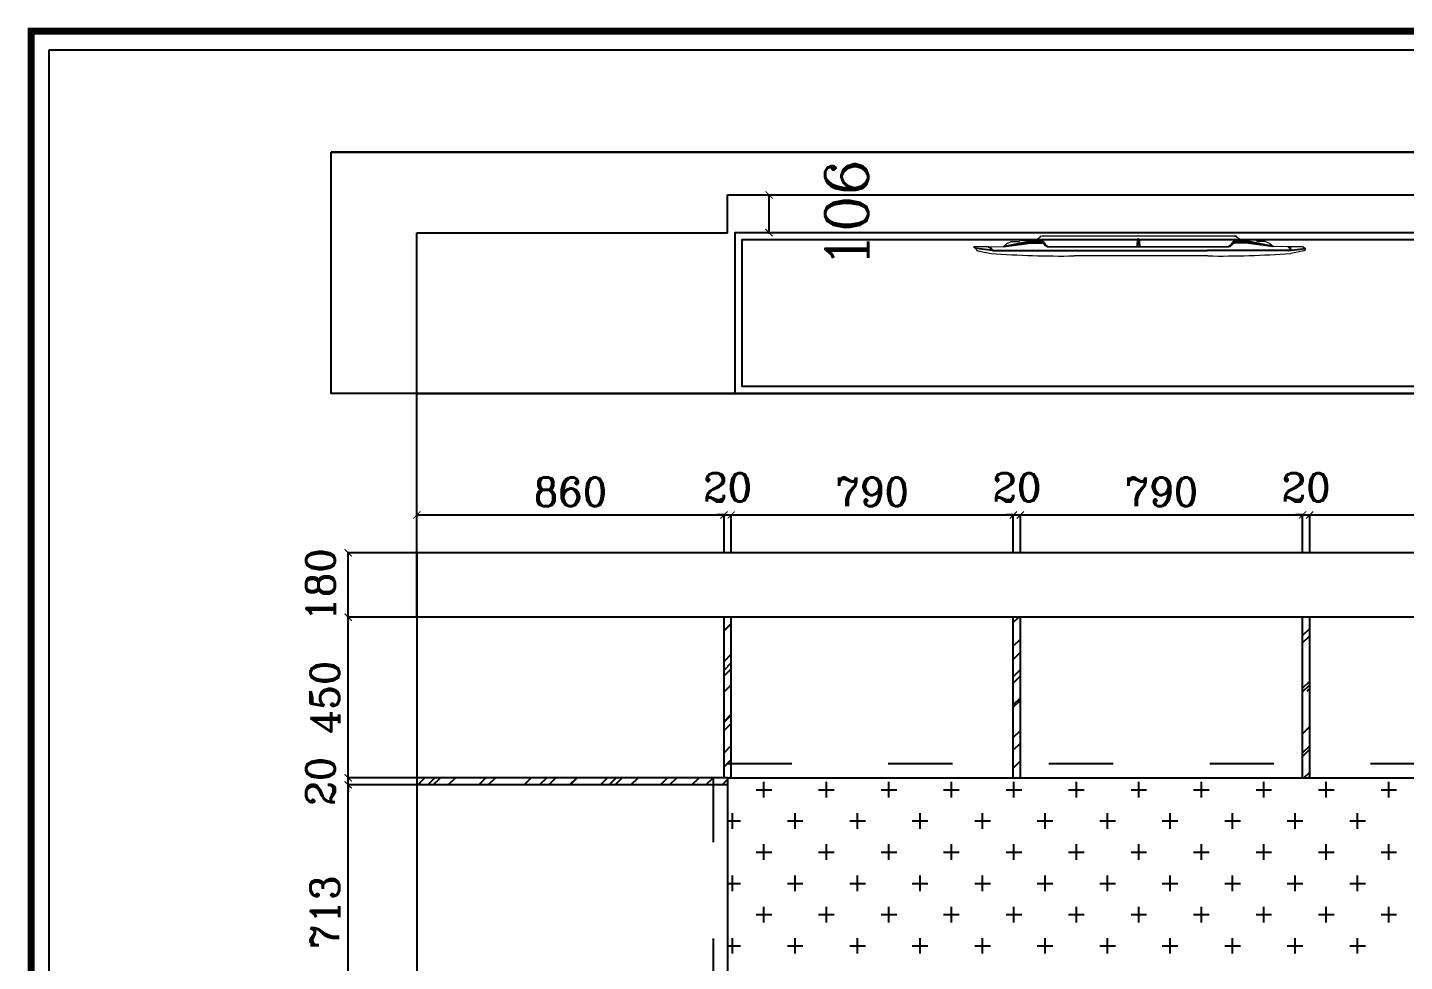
# Model space of a CAD drawing. Header units: millimetres. Extents: x 450898 to 533685, y -921830 to -458543.
# Drawn here: x 507415 to 511271, y -919199 to -916583 of the extents above; entities that cross this region are included whole.
import ezdxf

# ---------------------------------------------------------------- set-up
doc = ezdxf.new("R2010")
doc.units = ezdxf.units.MM
doc.header["$MEASUREMENT"] = 0
doc.header["$PDMODE"] = 3
doc.linetypes.add('ACAD_ISO03W100', pattern=[30, 12, -18])
doc.layers.get('0').update_dxf_attribs({"linetype": 'CONTINUOUS'})
doc.layers.get('DEFPOINTS').update_dxf_attribs({"linetype": 'CONTINUOUS'})
for name, color, linetype in [('txt', 7, 'CONTINUOUS'), ('墙线', 5, 'CONTINUOUS'), ('家具', 7, 'CONTINUOUS'), ('装饰细节', 1, 'CONTINUOUS')]:
    doc.layers.add(name, color=color, linetype=linetype)
doc.layers.add('门窗', color=4, linetype='CONTINUOUS', lineweight=13)
doc.styles.get("Standard").update_dxf_attribs({"font": 'complex.shx', "bigfont": 'hzxy.shx'})
doc.dimstyles.new('LMDIM40', dxfattribs={"dimtxt": 80, "dimasz": 20, "dimexe": 0, "dimexo": 0, "dimgap": 25, "dimtad": 1, "dimdec": 0, "dimzin": 0, "dimdsep": 46, "dimtxsty": 'Standard', "dimblk1": 'DOT', "dimblk2": 'DOT', "dimsah": 1, "dimcen": 0, "dimclrd": 2, "dimclre": 2, "dimclrt": 2, "dimadec": 0, "dimazin": 0, "dimtfac": 1, "dimtdec": 0, "dimtmove": 2, "dimatfit": 3, "dimldrblk": 'DOT', "dimfxl": 0, "dimtolj": 1, "dimtzin": 0, "dimarcsym": 0})

# ---------------------------------------------------------------- blocks, each defined once
blk = doc.blocks.new('_ArchTick')
at = {"color": 0, "linetype": 'ByBlock', "const_width": 0.15}
blk.add_lwpolyline([(-0.5, -0.5), (0.5, 0.5)], dxfattribs=at)
blk = doc.blocks.new('*D990')
at = {"layer": 'DEFPOINTS', "color": 0}
for p in [(508313, -918704.7), (508505.5, -918704.7), (508505.5, -919418)]:
    blk.add_point(p, dxfattribs=at)
at = {"layer": 'txt', "color": 2, "lineweight": -2}
for p, q in [((508505.5, -918704.7), (508313, -918704.7)), ((508313, -919418), (508313, -918704.7)), ((508505.5, -919418), (508313, -919418))]:
    blk.add_line(p, q, dxfattribs=at)
at = {"layer": 'txt', "color": 2, "lineweight": -2, "xscale": 20, "yscale": 20, "zscale": 20}
for p, rotation in [((508313, -918704.7), 90), ((508313, -919418), 270)]:
    blk.add_blockref('_ArchTick', p, dxfattribs=dict(at, rotation=rotation))
at = {"layer": 'txt', "color": 2, "insert": (508248, -919061.3), "char_height": 80, "attachment_point": 5, "rotation": 90}
blk.add_mtext('\\A1;713', dxfattribs=at)
blk = doc.blocks.new('_DOT')
at = {"color": 0, "linetype": 'ByBlock'}
blk.add_line((-0.5, 0), (-1, 0), dxfattribs=at)
at = {"color": 0, "linetype": 'ByBlock', "const_width": 0.5}
blk.add_lwpolyline([(-0.25, 0, 1), (0.25, 0, 1)], format="xyb", close=True, dxfattribs=at)
blk = doc.blocks.new('DOT')
at = {"color": 0, "linetype": 'ByBlock'}
blk.add_line((-0.35, 0), (-1, 0), dxfattribs=at)
at = {"color": 0, "linetype": 'ByBlock', "const_width": 0.35}
blk.add_lwpolyline([(-0.175, 0, 1), (0.175, 0, 1)], format="xyb", close=True, dxfattribs=at)
blk = doc.blocks.new('*D991')
at = {"layer": 'DEFPOINTS', "color": 0}
for p in [(508313, -918684.7), (508505.5, -918684.7), (508505.5, -918704.7)]:
    blk.add_point(p, dxfattribs=at)
at = {"layer": 'txt', "color": 2, "lineweight": -2}
for p, q in [((508313, -918684.7), (508313, -918664.7)), ((508505.5, -918684.7), (508313, -918684.7)), ((508313, -918704.7), (508313, -918684.7)), ((508505.5, -918704.7), (508313, -918704.7)), ((508313, -918704.7), (508313, -918724.7))]:
    blk.add_line(p, q, dxfattribs=at)
at = {"layer": 'txt', "color": 2, "lineweight": -2, "xscale": 20, "yscale": 20, "zscale": 20}
for p, rotation in [((508313, -918684.7), 270), ((508313, -918704.7), 90)]:
    blk.add_blockref('_ArchTick', p, dxfattribs=dict(at, rotation=rotation))
at = {"layer": 'txt', "color": 2, "insert": (508235.5, -918694.7), "char_height": 80, "attachment_point": 5, "rotation": 90}
blk.add_mtext('\\A1;20', dxfattribs=at)
blk = doc.blocks.new('*D992')
at = {"layer": 'DEFPOINTS', "color": 0}
for p in [(508313, -918234.7), (508505.5, -918234.7), (508505.5, -918684.7)]:
    blk.add_point(p, dxfattribs=at)
at = {"layer": 'txt', "color": 2, "lineweight": -2}
for p, q in [((508505.5, -918234.7), (508313, -918234.7)), ((508313, -918684.7), (508313, -918234.7)), ((508505.5, -918684.7), (508313, -918684.7))]:
    blk.add_line(p, q, dxfattribs=at)
at = {"layer": 'txt', "color": 2, "lineweight": -2, "xscale": 20, "yscale": 20, "zscale": 20}
for p, rotation in [((508313, -918234.7), 90), ((508313, -918684.7), 270)]:
    blk.add_blockref('_ArchTick', p, dxfattribs=dict(at, rotation=rotation))
at = {"layer": 'txt', "color": 2, "insert": (508248, -918459.7), "char_height": 80, "attachment_point": 5, "rotation": 90}
blk.add_mtext('\\A1;450', dxfattribs=at)
blk = doc.blocks.new('*D993')
at = {"layer": 'DEFPOINTS', "color": 0}
for p in [(508313, -918054.7), (508505.5, -918054.7), (508505.5, -918234.7)]:
    blk.add_point(p, dxfattribs=at)
at = {"layer": 'txt', "color": 2, "lineweight": -2}
for p, q in [((508505.5, -918054.7), (508313, -918054.7)), ((508313, -918234.7), (508313, -918054.7)), ((508505.5, -918234.7), (508313, -918234.7))]:
    blk.add_line(p, q, dxfattribs=at)
at = {"layer": 'txt', "color": 2, "lineweight": -2, "xscale": 20, "yscale": 20, "zscale": 20}
for p, rotation in [((508313, -918054.7), 90), ((508313, -918234.7), 270)]:
    blk.add_blockref('_ArchTick', p, dxfattribs=dict(at, rotation=rotation))
at = {"layer": 'txt', "color": 2, "insert": (508235.5, -918144.7), "char_height": 80, "attachment_point": 5, "rotation": 90}
blk.add_mtext('\\A1;180', dxfattribs=at)
blk = doc.blocks.new('*D1002')
at = {"layer": 'DEFPOINTS', "color": 0}
for p in [(509365.5, -917948.7), (508505.5, -918054.7), (509365.5, -918054.7)]:
    blk.add_point(p, dxfattribs=at)
at = {"layer": 'txt', "color": 2, "lineweight": -2}
for p, q in [((508505.5, -918054.7), (508505.5, -917948.7)), ((508505.5, -917948.7), (509365.5, -917948.7)), ((509365.5, -918054.7), (509365.5, -917948.7))]:
    blk.add_line(p, q, dxfattribs=at)
at = {"layer": 'txt', "color": 2, "lineweight": -2, "xscale": 20, "yscale": 20, "zscale": 20, "rotation": 180}
blk.add_blockref('_ArchTick', (508505.5, -917948.7), dxfattribs=at)
at = {"layer": 'txt', "color": 2, "lineweight": -2, "xscale": 20, "yscale": 20, "zscale": 20}
blk.add_blockref('_ArchTick', (509365.5, -917948.7), dxfattribs=at)
at = {"layer": 'txt', "color": 2, "insert": (508935.5, -917883.7), "char_height": 80, "attachment_point": 5}
blk.add_mtext('\\A1;860', dxfattribs=at)
blk = doc.blocks.new('*D1003')
at = {"layer": 'DEFPOINTS', "color": 0}
for p in [(509385.5, -917948.7), (509365.5, -918054.7), (509385.5, -918054.7)]:
    blk.add_point(p, dxfattribs=at)
at = {"layer": 'txt', "color": 2, "lineweight": -2}
for p, q in [((509365.5, -917948.7), (509345.5, -917948.7)), ((509365.5, -918054.7), (509365.5, -917948.7)), ((509365.5, -917948.7), (509385.5, -917948.7)), ((509385.5, -918054.7), (509385.5, -917948.7)), ((509385.5, -917948.7), (509405.5, -917948.7))]:
    blk.add_line(p, q, dxfattribs=at)
at = {"layer": 'txt', "color": 2, "lineweight": -2, "xscale": 20, "yscale": 20, "zscale": 20}
blk.add_blockref('_ArchTick', (509365.5, -917948.7), dxfattribs=at)
at = {"layer": 'txt', "color": 2, "lineweight": -2, "xscale": 20, "yscale": 20, "zscale": 20, "rotation": 180}
blk.add_blockref('_ArchTick', (509385.5, -917948.7), dxfattribs=at)
at = {"layer": 'txt', "color": 2, "insert": (509375.5, -917871.2), "char_height": 80, "attachment_point": 5}
blk.add_mtext('\\A1;20', dxfattribs=at)
blk = doc.blocks.new('*D1004')
at = {"layer": 'DEFPOINTS', "color": 0}
for p in [(510175.5, -917948.7), (509385.5, -918054.7), (510175.5, -918054.7)]:
    blk.add_point(p, dxfattribs=at)
at = {"layer": 'txt', "color": 2, "lineweight": -2}
for p, q in [((509385.5, -918054.7), (509385.5, -917948.7)), ((509385.5, -917948.7), (510175.5, -917948.7)), ((510175.5, -918054.7), (510175.5, -917948.7))]:
    blk.add_line(p, q, dxfattribs=at)
at = {"layer": 'txt', "color": 2, "lineweight": -2, "xscale": 20, "yscale": 20, "zscale": 20, "rotation": 180}
blk.add_blockref('_ArchTick', (509385.5, -917948.7), dxfattribs=at)
at = {"layer": 'txt', "color": 2, "lineweight": -2, "xscale": 20, "yscale": 20, "zscale": 20}
blk.add_blockref('_ArchTick', (510175.5, -917948.7), dxfattribs=at)
at = {"layer": 'txt', "color": 2, "insert": (509780.5, -917883.7), "char_height": 80, "attachment_point": 5}
blk.add_mtext('\\A1;790', dxfattribs=at)
blk = doc.blocks.new('*D1005')
at = {"layer": 'DEFPOINTS', "color": 0}
for p in [(510195.5, -917948.7), (510175.5, -918054.7), (510195.5, -918054.7)]:
    blk.add_point(p, dxfattribs=at)
at = {"layer": 'txt', "color": 2, "lineweight": -2}
for p, q in [((510175.5, -917948.7), (510155.5, -917948.7)), ((510175.5, -918054.7), (510175.5, -917948.7)), ((510175.5, -917948.7), (510195.5, -917948.7)), ((510195.5, -918054.7), (510195.5, -917948.7)), ((510195.5, -917948.7), (510215.5, -917948.7))]:
    blk.add_line(p, q, dxfattribs=at)
at = {"layer": 'txt', "color": 2, "lineweight": -2, "xscale": 20, "yscale": 20, "zscale": 20}
blk.add_blockref('_ArchTick', (510175.5, -917948.7), dxfattribs=at)
at = {"layer": 'txt', "color": 2, "lineweight": -2, "xscale": 20, "yscale": 20, "zscale": 20, "rotation": 180}
blk.add_blockref('_ArchTick', (510195.5, -917948.7), dxfattribs=at)
at = {"layer": 'txt', "color": 2, "insert": (510185.5, -917871.2), "char_height": 80, "attachment_point": 5}
blk.add_mtext('\\A1;20', dxfattribs=at)
blk = doc.blocks.new('*D1006')
at = {"layer": 'DEFPOINTS', "color": 0}
for p in [(510985.5, -917948.7), (510195.5, -918054.7), (510985.5, -918054.7)]:
    blk.add_point(p, dxfattribs=at)
at = {"layer": 'txt', "color": 2, "lineweight": -2}
for p, q in [((510195.5, -918054.7), (510195.5, -917948.7)), ((510195.5, -917948.7), (510985.5, -917948.7)), ((510985.5, -918054.7), (510985.5, -917948.7))]:
    blk.add_line(p, q, dxfattribs=at)
at = {"layer": 'txt', "color": 2, "lineweight": -2, "xscale": 20, "yscale": 20, "zscale": 20, "rotation": 180}
blk.add_blockref('_ArchTick', (510195.5, -917948.7), dxfattribs=at)
at = {"layer": 'txt', "color": 2, "lineweight": -2, "xscale": 20, "yscale": 20, "zscale": 20}
blk.add_blockref('_ArchTick', (510985.5, -917948.7), dxfattribs=at)
at = {"layer": 'txt', "color": 2, "insert": (510590.5, -917883.7), "char_height": 80, "attachment_point": 5}
blk.add_mtext('\\A1;790', dxfattribs=at)
blk = doc.blocks.new('*D1007')
at = {"layer": 'DEFPOINTS', "color": 0}
for p in [(511005.5, -917948.7), (510985.5, -918054.7), (511005.5, -918054.7)]:
    blk.add_point(p, dxfattribs=at)
at = {"layer": 'txt', "color": 2, "lineweight": -2}
for p, q in [((510985.5, -917948.7), (510965.5, -917948.7)), ((510985.5, -918054.7), (510985.5, -917948.7)), ((510985.5, -917948.7), (511005.5, -917948.7)), ((511005.5, -918054.7), (511005.5, -917948.7)), ((511005.5, -917948.7), (511025.5, -917948.7))]:
    blk.add_line(p, q, dxfattribs=at)
at = {"layer": 'txt', "color": 2, "lineweight": -2, "xscale": 20, "yscale": 20, "zscale": 20}
blk.add_blockref('_ArchTick', (510985.5, -917948.7), dxfattribs=at)
at = {"layer": 'txt', "color": 2, "lineweight": -2, "xscale": 20, "yscale": 20, "zscale": 20, "rotation": 180}
blk.add_blockref('_ArchTick', (511005.5, -917948.7), dxfattribs=at)
at = {"layer": 'txt', "color": 2, "insert": (510995.5, -917871.2), "char_height": 80, "attachment_point": 5}
blk.add_mtext('\\A1;20', dxfattribs=at)
blk = doc.blocks.new('*D1008')
at = {"layer": 'DEFPOINTS', "color": 0}
for p in [(511795.5, -917948.7), (511005.5, -918054.7), (511795.5, -918054.7)]:
    blk.add_point(p, dxfattribs=at)
at = {"layer": 'txt', "color": 2, "lineweight": -2}
for p, q in [((511005.5, -918054.7), (511005.5, -917948.7)), ((511005.5, -917948.7), (511795.5, -917948.7)), ((511795.5, -918054.7), (511795.5, -917948.7))]:
    blk.add_line(p, q, dxfattribs=at)
at = {"layer": 'txt', "color": 2, "lineweight": -2, "xscale": 20, "yscale": 20, "zscale": 20, "rotation": 180}
blk.add_blockref('_ArchTick', (511005.5, -917948.7), dxfattribs=at)
at = {"layer": 'txt', "color": 2, "lineweight": -2, "xscale": 20, "yscale": 20, "zscale": 20}
blk.add_blockref('_ArchTick', (511795.5, -917948.7), dxfattribs=at)
at = {"layer": 'txt', "color": 2, "insert": (511400.5, -917883.7), "char_height": 80, "attachment_point": 5}
blk.add_mtext('\\A1;790', dxfattribs=at)
blk = doc.blocks.new('*D1012')
at = {"layer": 'DEFPOINTS', "color": 2, "lineweight": -2}
for p, q in [((509490.3, -917052.1), (509491.6, -917052.1)), ((509491.6, -917158.1), (509491.6, -917052.1)), ((509490.3, -917158.1), (509491.6, -917158.1))]:
    blk.add_line(p, q, dxfattribs=at)
at = {"layer": 'DEFPOINTS', "color": 0}
for p in [(509375.5, -917052.1), (509491.6, -917052.1), (509375.5, -917158.1)]:
    blk.add_point(p, dxfattribs=at)
at = {"layer": 'DEFPOINTS', "color": 2, "lineweight": -2, "xscale": 20, "yscale": 20, "zscale": 20}
for p, rotation in [((509491.6, -917052.1), 90), ((509491.6, -917158.1), 270)]:
    blk.add_blockref('_ArchTick', p, dxfattribs=dict(at, rotation=rotation))
at = {"layer": 'DEFPOINTS', "color": 2, "insert": (509709.1, -917105.1), "char_height": 120, "attachment_point": 5, "rotation": 90}
blk.add_mtext('\\A1;106', dxfattribs=at)

msp = doc.modelspace()

# ---------------------------------------------------------------- hatches: boundary and pattern name
at = {"layer": 'DEFPOINTS'}
h = msp.add_hatch(dxfattribs=at)
h.set_pattern_fill('AR-RROOF', color=44, scale=90, angle=45, style=0)
h.set_pattern_definition([(45, (28992.77, -46430.565), (76.367532, 203.646753), [1350, -180, 450, -90]), (45, (29045.59, -46314.1), (-148.280292, 21.001071), [270, -29.7, 540, -67.5]), (45, (28970.5, -46344.65), (288.2874347, 373.5645125), [720, -126, 360, -90])])
h.paths.add_polyline_path([(509365.5, -918684.7), (509375.5, -918684.7), (509385.5, -918684.7), (509385.5, -918234.7), (509365.5, -918234.7)])
h.paths.add_polyline_path([(508505.5, -918684.7), (508505.5, -918704.7), (509375.5, -918704.7), (509375.5, -918684.7)])
h.paths.add_polyline_path([(510195.5, -918234.7), (510175.5, -918234.7), (510175.5, -918684.7), (510195.5, -918684.7)])
h.paths.add_polyline_path([(511005.5, -918234.7), (510985.5, -918234.7), (510985.5, -918684.7), (511005.5, -918684.7)])

# ---------------------------------------------------------------- linework, layer by layer
at = {"const_width": 19.9}
msp.add_lwpolyline([(507425.1, -921820.2), (514627.1, -921820.2), (514627.1, -916593.3), (507425.1, -916593.3)], close=True, dxfattribs=at)
at = {"color": 4}
msp.add_lwpolyline([(507475.2, -916646.6), (507475.2, -921771.1), (513515.5, -921771.1), (513515.5, -916646.6)], close=True, dxfattribs=at)
msp.add_lwpolyline([(511345.8, -917608.1), (511795.8, -917608.1), (511795.8, -917158.1), (509395.8, -917158.1), (509395.8, -917608.1), (511345.8, -917608.1)], dxfattribs=at)
at = {"layer": 'DEFPOINTS', "color": 44}
for p, q in [((508505.5, -917608.1), (512675.5, -917608.1)), ((508505.5, -918234.7), (508505.5, -917608.1))]:
    msp.add_line(p, q, dxfattribs=at)
at = {"layer": 'DEFPOINTS', "color": 4}
for p, q in [((512675.5, -918234.7), (508505.5, -918234.7)), ((509365.5, -918684.7), (509365.5, -918234.7)), ((509385.5, -918684.7), (509385.5, -918234.7)), ((510175.5, -918684.7), (510175.5, -918234.7)), ((510195.5, -918684.7), (510195.5, -918234.7)), ((510985.5, -918684.7), (510985.5, -918234.7)), ((511005.5, -918684.7), (511005.5, -918234.7)), ((509375.5, -918684.7), (508505.5, -918684.7)), ((509375.5, -918684.7), (509375.5, -920914.7)), ((509375.5, -918684.7), (511805.5, -918684.7)), ((509375.5, -918704.7), (508505.5, -918704.7))]:
    msp.add_line(p, q, dxfattribs=at)
at = {"layer": 'DEFPOINTS', "color": 251}
for p, q in [((509477.1, -918739.9), (509477.1, -918696.2)), ((509652.1, -918739.9), (509652.1, -918696.2)), ((509827.1, -918739.9), (509827.1, -918696.2)), ((510002.1, -918739.9), (510002.1, -918696.2)), ((510177.1, -918739.9), (510177.1, -918696.2)), ((510352.1, -918739.9), (510352.1, -918696.2)), ((510527.1, -918739.9), (510527.1, -918696.2)), ((510702.1, -918739.9), (510702.1, -918696.2)), ((510877.1, -918739.9), (510877.1, -918696.2)), ((511052.1, -918739.9), (511052.1, -918696.2)), ((511227.1, -918739.9), (511227.1, -918696.2)), ((509455.3, -918718.1), (509499, -918718.1)), ((509630.3, -918718.1), (509674, -918718.1)), ((509805.3, -918718.1), (509849, -918718.1)), ((509980.3, -918718.1), (510024, -918718.1)), ((510155.3, -918718.1), (510199, -918718.1)), ((510330.3, -918718.1), (510374, -918718.1)), ((510505.3, -918718.1), (510549, -918718.1)), ((510680.3, -918718.1), (510724, -918718.1)), ((510855.3, -918718.1), (510899, -918718.1)), ((511030.3, -918718.1), (511074, -918718.1)), ((511205.3, -918718.1), (511249, -918718.1)), ((509375.5, -918805.6), (509411.5, -918805.6)), ((509389.6, -918827.4), (509389.6, -918783.7)), ((509542.8, -918805.6), (509586.5, -918805.6)), ((509564.6, -918827.4), (509564.6, -918783.7)), ((509717.8, -918805.6), (509761.5, -918805.6)), ((509739.6, -918827.4), (509739.6, -918783.7)), ((509892.8, -918805.6), (509936.5, -918805.6)), ((509914.6, -918827.4), (509914.6, -918783.7)), ((510067.8, -918805.6), (510111.5, -918805.6)), ((510089.6, -918827.4), (510089.6, -918783.7)), ((510242.8, -918805.6), (510286.5, -918805.6)), ((510264.6, -918827.4), (510264.6, -918783.7)), ((510417.8, -918805.6), (510461.5, -918805.6)), ((510439.6, -918827.4), (510439.6, -918783.7)), ((510592.8, -918805.6), (510636.5, -918805.6)), ((510614.6, -918827.4), (510614.6, -918783.7)), ((510767.8, -918805.6), (510811.5, -918805.6)), ((510789.6, -918827.4), (510789.6, -918783.7)), ((510942.8, -918805.6), (510986.5, -918805.6)), ((510964.6, -918827.4), (510964.6, -918783.7)), ((511117.8, -918805.6), (511161.5, -918805.6)), ((511139.6, -918827.4), (511139.6, -918783.7)), ((509455.3, -918893.1), (509499, -918893.1)), ((509477.1, -918914.9), (509477.1, -918871.2)), ((509630.3, -918893.1), (509674, -918893.1)), ((509652.1, -918914.9), (509652.1, -918871.2)), ((509805.3, -918893.1), (509849, -918893.1)), ((509827.1, -918914.9), (509827.1, -918871.2)), ((509980.3, -918893.1), (510024, -918893.1)), ((510002.1, -918914.9), (510002.1, -918871.2)), ((510155.3, -918893.1), (510199, -918893.1)), ((510177.1, -918914.9), (510177.1, -918871.2)), ((510330.3, -918893.1), (510374, -918893.1)), ((510352.1, -918914.9), (510352.1, -918871.2)), ((510505.3, -918893.1), (510549, -918893.1)), ((510527.1, -918914.9), (510527.1, -918871.2)), ((510680.3, -918893.1), (510724, -918893.1)), ((510702.1, -918914.9), (510702.1, -918871.2)), ((510855.3, -918893.1), (510899, -918893.1)), ((510877.1, -918914.9), (510877.1, -918871.2)), ((511030.3, -918893.1), (511074, -918893.1)), ((511052.1, -918914.9), (511052.1, -918871.2)), ((511205.3, -918893.1), (511249, -918893.1)), ((511227.1, -918914.9), (511227.1, -918871.2)), ((509389.6, -919002.4), (509389.6, -918958.7)), ((509564.6, -919002.4), (509564.6, -918958.7)), ((509739.6, -919002.4), (509739.6, -918958.7)), ((509914.6, -919002.4), (509914.6, -918958.7)), ((510089.6, -919002.4), (510089.6, -918958.7)), ((510264.6, -919002.4), (510264.6, -918958.7)), ((510439.6, -919002.4), (510439.6, -918958.7)), ((510614.6, -919002.4), (510614.6, -918958.7)), ((510789.6, -919002.4), (510789.6, -918958.7)), ((510964.6, -919002.4), (510964.6, -918958.7)), ((511139.6, -919002.4), (511139.6, -918958.7)), ((509375.5, -918980.6), (509411.5, -918980.6)), ((509542.8, -918980.6), (509586.5, -918980.6)), ((509717.8, -918980.6), (509761.5, -918980.6)), ((509892.8, -918980.6), (509936.5, -918980.6)), ((510067.8, -918980.6), (510111.5, -918980.6)), ((510242.8, -918980.6), (510286.5, -918980.6)), ((510417.8, -918980.6), (510461.5, -918980.6)), ((510592.8, -918980.6), (510636.5, -918980.6)), ((510767.8, -918980.6), (510811.5, -918980.6)), ((510942.8, -918980.6), (510986.5, -918980.6)), ((511117.8, -918980.6), (511161.5, -918980.6)), ((509477.1, -919089.9), (509477.1, -919046.2)), ((509652.1, -919089.9), (509652.1, -919046.2)), ((509827.1, -919089.9), (509827.1, -919046.2)), ((510002.1, -919089.9), (510002.1, -919046.2)), ((510177.1, -919089.9), (510177.1, -919046.2)), ((510352.1, -919089.9), (510352.1, -919046.2)), ((510527.1, -919089.9), (510527.1, -919046.2)), ((510702.1, -919089.9), (510702.1, -919046.2)), ((510877.1, -919089.9), (510877.1, -919046.2)), ((511052.1, -919089.9), (511052.1, -919046.2)), ((511227.1, -919089.9), (511227.1, -919046.2)), ((509455.3, -919068.1), (509499, -919068.1)), ((509630.3, -919068.1), (509674, -919068.1)), ((509805.3, -919068.1), (509849, -919068.1)), ((509980.3, -919068.1), (510024, -919068.1)), ((510155.3, -919068.1), (510199, -919068.1)), ((510330.3, -919068.1), (510374, -919068.1)), ((510505.3, -919068.1), (510549, -919068.1)), ((510680.3, -919068.1), (510724, -919068.1)), ((510855.3, -919068.1), (510899, -919068.1)), ((511030.3, -919068.1), (511074, -919068.1)), ((511205.3, -919068.1), (511249, -919068.1)), ((509375.5, -919155.6), (509411.5, -919155.6)), ((509389.6, -919177.4), (509389.6, -919133.7)), ((509542.8, -919155.6), (509586.5, -919155.6)), ((509564.6, -919177.4), (509564.6, -919133.7)), ((509717.8, -919155.6), (509761.5, -919155.6)), ((509739.6, -919177.4), (509739.6, -919133.7)), ((509892.8, -919155.6), (509936.5, -919155.6)), ((509914.6, -919177.4), (509914.6, -919133.7)), ((510067.8, -919155.6), (510111.5, -919155.6)), ((510089.6, -919177.4), (510089.6, -919133.7)), ((510242.8, -919155.6), (510286.5, -919155.6)), ((510264.6, -919177.4), (510264.6, -919133.7)), ((510417.8, -919155.6), (510461.5, -919155.6)), ((510439.6, -919177.4), (510439.6, -919133.7)), ((510592.8, -919155.6), (510636.5, -919155.6)), ((510614.6, -919177.4), (510614.6, -919133.7)), ((510767.8, -919155.6), (510811.5, -919155.6)), ((510789.6, -919177.4), (510789.6, -919133.7)), ((510942.8, -919155.6), (510986.5, -919155.6)), ((510964.6, -919177.4), (510964.6, -919133.7)), ((511117.8, -919155.6), (511161.5, -919155.6)), ((511139.6, -919177.4), (511139.6, -919133.7))]:
    msp.add_line(p, q, dxfattribs=at)
at = {"layer": 'DEFPOINTS'}
msp.add_lwpolyline([(508265.5, -916932.1), (512675.5, -916932.1), (512675.5, -917608.1), (508265.5, -917608.1)], close=True, dxfattribs=at)
for p in [(510185.5, -918684.7), (510995.5, -918684.7)]:
    msp.add_point(p, dxfattribs=at)
at = {"layer": '墙线'}
for p, q in [((508265.5, -917608.1), (508265.5, -916932.1)), ((512555.5, -916932.1), (508265.5, -916932.1)), ((509375.5, -917158.1), (509375.5, -917052.1)), ((509375.5, -917052.1), (512675.5, -917052.1)), ((508505.5, -917608.1), (508505.5, -917158.1)), ((508505.5, -917158.1), (509375.5, -917158.1)), ((508505.5, -917608.1), (508265.5, -917608.1)), ((508505.5, -918054.7), (508505.5, -920914.7)), ((512675.5, -918054.7), (508505.5, -918054.7))]:
    msp.add_line(p, q, dxfattribs=at)
at = {"layer": '家具', "color": 250}
for p, q in [((510106, -917197.3), (510113.3, -917201.5)), ((510147.8, -917196.3), (510221.7, -917181.6)), ((510147.8, -917196.3), (510225.3, -917186.4)), ((510221.7, -917181.6), (510254.3, -917181.6)), ((510225.3, -917186.4), (510255.5, -917186.4)), ((510262, -917189.5), (510265.3, -917193.6)), ((510271.8, -917197.2), (510779.2, -917196.7)), ((510789, -917189.5), (510785.7, -917193.5)), ((510825.7, -917186.3), (510795.5, -917186.3)), ((510829.3, -917181.6), (510796.7, -917181.6)), ((510903.2, -917196.3), (510825.7, -917186.3)), ((510903.2, -917196.3), (510829.3, -917181.6)), ((510945, -917197.3), (510952.3, -917201.4)), ((510119.5, -917207.7), (510071.4, -917202.6)), ((510119.5, -917207.7), (510719.8, -917207.7)), ((510946, -917207.7), (510719.8, -917207.7)), ((510946, -917207.7), (510994.1, -917202.5))]:
    msp.add_line(p, q, dxfattribs=at)
msp.add_lwpolyline([(511345.8, -917588.1), (511775.8, -917588.1), (511775.8, -917178.1), (509415.8, -917178.1), (509415.8, -917588.1)], close=True, dxfattribs=at)
for centre, radius, start, end in [((510254.3, -917190), 8.37, 24.1249, 90.0064), ((510255.5, -917194.7), 8.37, 38.6346, 90.0064), ((510284, -917175.9), 24.5, 205.7512, 240.0763), ((510271.8, -917188.3), 8.37, 218.6346, 270.0064), ((510770.3, -917178.2), 20.6, 295.7277, 335.888), ((510779.2, -917188.3), 8.37, 270.0064, 321.3782), ((510796.7, -917190), 8.37, 90.0064, 155.888), ((510795.5, -917194.7), 8.37, 90.0064, 141.3782), ((510119.5, -917201.5), 6.27, 180.0064, 270.0064), ((510946, -917201.4), 6.27, 270.0064, 0.0064)]:
    msp.add_arc(centre, radius, start, end, dxfattribs=at)
at = {"layer": '家具'}
msp.add_arc((510796.5, -917173.7), 6.27, 20.9738, 90.0064, dxfattribs=at)
at = {"layer": '家具', "color": 250}
msp.add_ellipse((510525.6, -917194.4), major_axis=(0, 20.3), ratio=0.146465, start_param=-0.017653, end_param=1.69876, dxfattribs=at)
at = {"layer": '家具', "color": 250, "extrusion": (0, 0, -1)}
msp.add_ellipse((510525.6, -917194.4), major_axis=(0, 20.3), ratio=0.146454, start_param=-0.01765, end_param=1.698763, dxfattribs=at)
at = {"layer": '装饰细节', "color": 250, "linetype": 'ACAD_ISO03W100', "ltscale": 15}
for p, q in [((509375.5, -918644.7), (511805.5, -918644.7)), ((509335.5, -918684.7), (509335.5, -920914.7))]:
    msp.add_line(p, q, dxfattribs=at)
at = {"layer": '门窗'}
for p, q in [((510064.1, -917197.3), (510071.4, -917202.6)), ((510106, -917197.3), (510064.1, -917197.3)), ((510106, -917197.3), (510147.8, -917196.3)), ((510147.8, -917196.3), (510156.4, -917190.4)), ((510159.8, -917186.9), (510169.8, -917182.6)), ((510169.8, -917182.6), (510191.9, -917182.9)), ((510197.6, -917179.3), (510237.2, -917179.3)), ((510237.2, -917179.3), (510248.6, -917171.4)), ((510796.5, -917167.4), (510254.5, -917167.4)), ((510813.8, -917179.3), (510802.3, -917171.4)), ((510853.4, -917179.3), (510813.8, -917179.3)), ((510881.1, -917182.6), (510859, -917182.9)), ((510891.1, -917186.9), (510881.1, -917182.6)), ((510903.2, -917196.3), (510894.5, -917190.4)), ((510945, -917197.3), (510903.2, -917196.3)), ((510986.8, -917197.3), (510945, -917197.3)), ((510986.8, -917197.3), (510994.1, -917202.5)), ((510076.5, -917208.7), (510113.3, -917216.1)), ((510719.9, -917223), (510345.7, -917223)), ((510989.1, -917208.7), (510952.3, -917216))]:
    msp.add_line(p, q, dxfattribs=at)
for centre, radius, start, end in [((510162.3, -917192.7), 6.27, 113.2464, 158.89), ((510197.6, -917185.6), 6.27, 90.0064, 154.3519), ((510254.5, -917173.7), 6.27, 90.0064, 159.039), ((510853.4, -917185.6), 6.27, 25.6609, 90.0064), ((510888.7, -917192.6), 6.27, 21.1228, 66.7664), ((510077.7, -917202.6), 6.27, 180.0064, 258.6965), ((510311.2, -914484.8), 2738.5, 265.8561, 270.7234), ((510753.8, -914484.8), 2738.5, 269.2894, 274.1567), ((510987.9, -917202.5), 6.27, 281.3164, 0.0064)]:
    msp.add_arc(centre, radius, start, end, dxfattribs=at)

# ---------------------------------------------------------------- dimensions: what is measured, and where the dimension line sits
at = {"layer": 'DEFPOINTS', "color": 44}
dim = msp.add_linear_dim(base=(509491.6, -917052.1), p1=(509375.5, -917158.1), p2=(509375.5, -917052.1), angle=90, dimstyle='LMDIM40', override={"dimtxt": 120, "dimblk": 'ArchTick', "dimsah": 0, "dimldrblk": 'DOT', "dimfxl": 1.25, "dimfxlon": 1}, dxfattribs=at)
dim.commit()
dim.dimension.update_dxf_attribs({"geometry": '*D1012', "text_midpoint": (509709.1, -917105.1)})
at = {"layer": 'txt'}
for base, p1, p2, picture, middle in [((509365.5, -917948.7), (508505.5, -918054.7), (509365.5, -918054.7), '*D1002', (508935.5, -917883.7)), ((509385.5, -917948.7), (509365.5, -918054.7), (509385.5, -918054.7), '*D1003', (509375.5, -917871.2)), ((510175.5, -917948.7), (509385.5, -918054.7), (510175.5, -918054.7), '*D1004', (509780.5, -917883.7)), ((510195.5, -917948.7), (510175.5, -918054.7), (510195.5, -918054.7), '*D1005', (510185.5, -917871.2)), ((510985.5, -917948.7), (510195.5, -918054.7), (510985.5, -918054.7), '*D1006', (510590.5, -917883.7)), ((511005.5, -917948.7), (510985.5, -918054.7), (511005.5, -918054.7), '*D1007', (510995.5, -917871.2)), ((511795.5, -917948.7), (511005.5, -918054.7), (511795.5, -918054.7), '*D1008', (511400.5, -917883.7))]:
    dim = msp.add_linear_dim(base=base, p1=p1, p2=p2, dimstyle='LMDIM40', override={"dimblk": 'ArchTick', "dimsah": 0, "dimldrblk": 'DOT'}, dxfattribs=at)
    dim.commit()
    dim.dimension.update_dxf_attribs({"geometry": picture, "text_midpoint": middle})
for base, p1, p2, picture, middle in [((508313, -918054.7), (508505.5, -918234.7), (508505.5, -918054.7), '*D993', (508235.5, -918144.7)), ((508313, -918234.7), (508505.5, -918684.7), (508505.5, -918234.7), '*D992', (508248, -918459.7)), ((508313, -918684.7), (508505.5, -918704.7), (508505.5, -918684.7), '*D991', (508235.5, -918694.7)), ((508313, -918704.7), (508505.5, -919418), (508505.5, -918704.7), '*D990', (508248, -919061.3))]:
    dim = msp.add_linear_dim(base=base, p1=p1, p2=p2, angle=90, dimstyle='LMDIM40', override={"dimblk": 'ArchTick', "dimsah": 0, "dimldrblk": 'DOT'}, dxfattribs=at)
    dim.commit()
    dim.dimension.update_dxf_attribs({"geometry": picture, "text_midpoint": middle})

doc.saveas('drawing.dxf')
